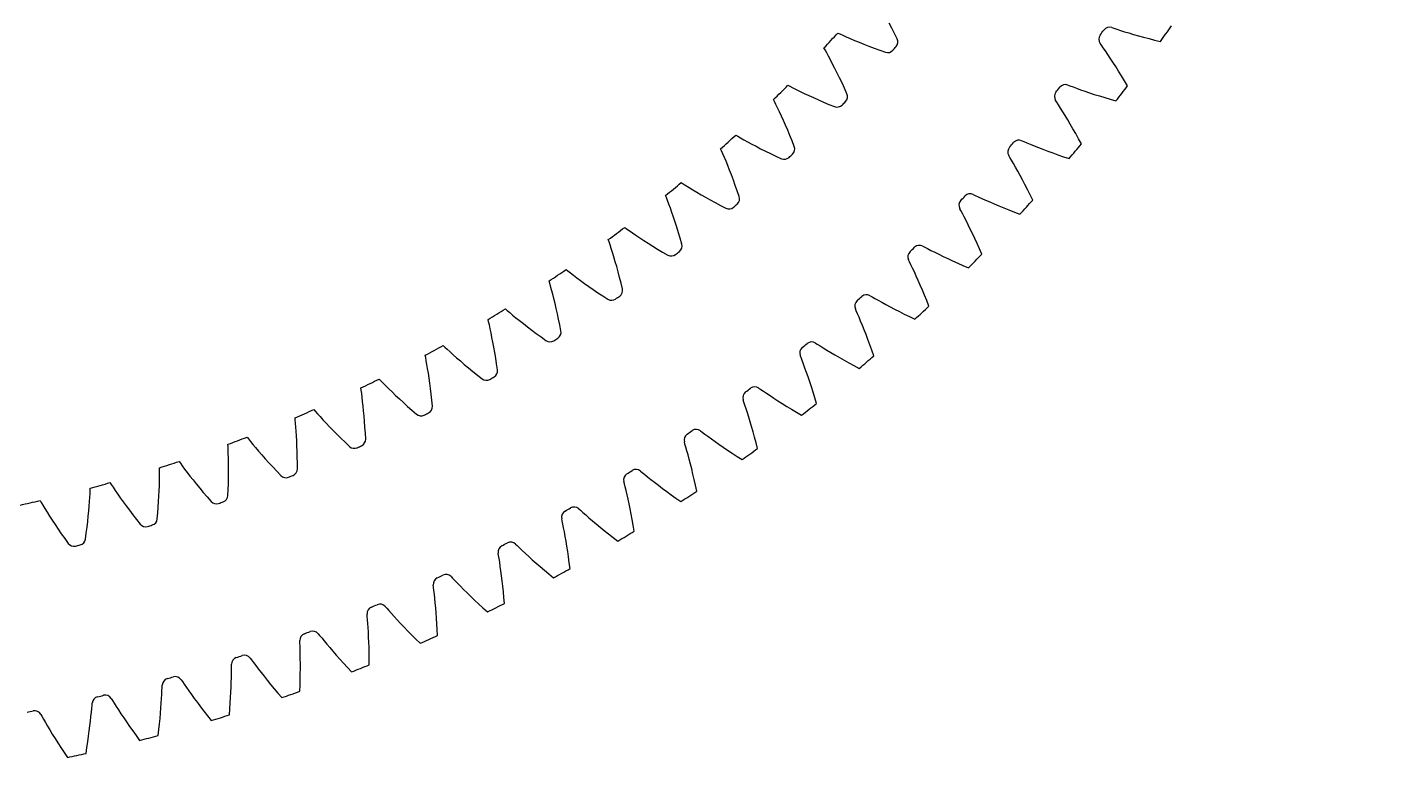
# Model space of a CAD drawing. Header units: millimetres. Extents: x -109 to 109, y -109 to 109.
# Drawn here: x -11 to 47, y -76.6 to -44.5 of the extents above; entities that cross this region are included whole.
import ezdxf

# ---------------------------------------------------------------- set-up
doc = ezdxf.new("R2010")
doc.units = ezdxf.units.MM

msp = doc.modelspace()

# ---------------------------------------------------------------- linework, layer by layer
at = {"layer": 'outer'}
msp.add_circle((0, 0), 108.759662, dxfattribs=at)
at = {"layer": 'thin_ring_external'}
for p, q in [((35.432003, -44.51579), (35.522694, -44.544689)), ((35.522694, -44.544689), (35.654738, -44.587692)), ((35.654738, -44.587692), (35.809659, -44.637058)), ((35.809659, -44.637058), (35.981905, -44.690602)), ((35.981905, -44.690602), (36.168562, -44.747074)), ((34.986116, -45.270611), (34.931885, -45.192388)), ((35.065963, -45.38423), (34.986116, -45.270611)), ((36.168562, -44.747074), (36.367797, -44.805622)), ((36.367797, -44.805622), (36.578342, -44.865611)), ((36.578342, -44.865611), (36.799262, -44.926536)), ((36.799262, -44.926536), (37.029837, -44.987985)), ((37.029837, -44.987985), (37.269495, -45.049606)), ((37.269495, -45.049606), (37.517768, -45.111096)), ((35.158604, -45.517853), (35.065963, -45.38423)), ((35.260321, -45.666814), (35.158604, -45.517853)), ((35.369065, -45.828693), (35.260321, -45.666814)), ((35.483483, -46.001987), (35.369065, -45.828693)), ((35.602597, -46.185671), (35.483483, -46.001987)), ((35.725649, -46.378999), (35.602597, -46.185671)), ((35.852035, -46.581403), (35.725649, -46.378999)), ((33.553034, -46.979824), (33.642461, -47.012421)), ((33.642461, -47.012421), (33.772629, -47.060809)), ((35.981249, -46.792441), (35.852035, -46.581403)), ((36.112865, -47.011752), (35.981249, -46.792441)), ((33.772629, -47.060809), (33.925392, -47.116494)), ((33.925392, -47.116494), (34.095295, -47.177064)), ((34.095295, -47.177064), (34.279476, -47.241152)), ((34.279476, -47.241152), (34.476139, -47.30783)), ((34.476139, -47.30783), (34.684044, -47.376412)), ((34.684044, -47.376412), (34.902276, -47.446356)), ((34.902276, -47.446356), (35.130134, -47.517219)), ((35.130134, -47.517219), (35.36706, -47.588628)), ((35.36706, -47.588628), (35.612599, -47.660258)), ((33.076533, -47.715702), (33.025559, -47.635318)), ((33.151649, -47.832504), (33.076533, -47.715702)), ((33.238725, -47.969817), (33.151649, -47.832504)), ((33.334241, -48.122829), (33.238725, -47.969817)), ((33.436247, -48.289035), (33.334241, -48.122829)), ((33.543455, -48.466881), (33.436247, -48.289035)), ((33.654926, -48.6553), (33.543455, -48.466881)), ((33.769938, -48.853517), (33.654926, -48.6553)), ((33.887907, -49.06094), (33.769938, -48.853517)), ((34.008349, -49.277104), (33.887907, -49.06094)), ((34.13085, -49.501634), (34.008349, -49.277104)), ((31.574487, -49.364638), (31.662501, -49.40088)), ((31.662501, -49.40088), (31.790572, -49.454571)), ((31.790572, -49.454571), (31.940921, -49.516481)), ((31.940921, -49.516481), (32.108194, -49.583975)), ((32.108194, -49.583975), (32.289588, -49.65557)), ((32.289588, -49.65557), (32.483348, -49.730266)), ((32.483348, -49.730266), (32.688262, -49.807326)), ((32.688262, -49.807326), (32.903439, -49.886171)), ((32.903439, -49.886171), (33.128196, -49.966329)), ((31.068177, -50.080333), (31.020546, -49.997925)), ((31.138434, -50.20012), (31.068177, -50.080333)), ((31.2198, -50.340893), (31.138434, -50.20012)), ((31.308953, -50.497697), (31.2198, -50.340893)), ((31.40405, -50.667951), (31.308953, -50.497697)), ((33.128196, -49.966329), (33.36199, -50.047404)), ((33.36199, -50.047404), (33.604381, -50.129055)), ((31.503865, -50.850048), (31.40405, -50.667951)), ((31.607507, -51.042885), (31.503865, -50.850048)), ((31.714284, -51.245657), (31.607507, -51.042885)), ((29.499701, -51.666213), (29.586152, -51.706037)), ((31.823638, -51.457748), (31.714284, -51.245657)), ((31.935103, -51.678675), (31.823638, -51.457748)), ((29.586152, -51.706037), (29.711911, -51.764942)), ((29.711911, -51.764942), (29.859591, -51.832971)), ((29.859591, -51.832971), (30.023952, -51.907277)), ((30.023952, -51.907277), (30.202254, -51.986258)), ((30.202254, -51.986258), (30.392784, -52.068846)), ((30.392784, -52.068846), (30.594361, -52.154253)), ((30.594361, -52.154253), (30.80612, -52.241866)), ((30.80612, -52.241866), (31.027396, -52.331184)), ((32.048283, -51.908044), (31.935103, -51.678675)), ((28.964434, -52.360518), (28.920227, -52.276224)), ((29.029714, -52.483089), (28.964434, -52.360518)), ((29.105232, -52.627083), (29.029714, -52.483089)), ((29.187872, -52.787415), (29.105232, -52.627083)), ((29.275899, -52.96143), (29.187872, -52.787415)), ((31.027396, -52.331184), (31.257665, -52.421789)), ((31.257665, -52.421789), (31.4965, -52.513322)), ((29.368154, -53.147471), (29.275899, -52.96143)), ((29.463792, -53.344401), (29.368154, -53.147471)), ((29.562154, -53.551385), (29.463792, -53.344401)), ((27.332172, -53.880667), (27.416915, -53.924007)), ((27.416915, -53.924007), (27.54015, -53.988024)), ((27.54015, -53.988024), (27.684912, -54.06206)), ((29.662709, -53.767787), (29.562154, -53.551385)), ((29.76501, -53.993103), (29.662709, -53.767787)), ((26.768852, -54.552411), (26.728143, -54.466373)), ((26.829044, -54.677558), (26.768852, -54.552411)), ((27.684912, -54.06206), (27.846084, -54.14305)), ((27.846084, -54.14305), (28.020993, -54.229286)), ((28.020993, -54.229286), (28.207972, -54.319626)), ((28.207972, -54.319626), (28.405873, -54.413237)), ((28.405873, -54.413237), (28.613856, -54.509469)), ((28.613856, -54.509469), (28.831279, -54.607796)), ((29.868677, -54.226927), (29.76501, -53.993103)), ((26.898587, -54.824532), (26.829044, -54.677558)), ((26.974576, -54.988122), (26.898587, -54.824532)), ((27.055384, -55.165603), (26.974576, -54.988122)), ((28.831279, -54.607796), (29.057634, -54.707779)), ((29.057634, -54.707779), (29.292509, -54.809041)), ((27.139923, -55.355276), (27.055384, -55.165603)), ((27.227395, -55.555965), (27.139923, -55.355276)), ((27.317177, -55.766813), (27.227395, -55.555965)), ((25.075556, -56.004266), (25.158449, -56.051048)), ((25.158449, -56.051048), (25.278951, -56.120071)), ((25.278951, -56.120071), (25.420552, -56.199988)), ((25.420552, -56.199988), (25.578263, -56.287527)), ((25.578263, -56.287527), (25.749484, -56.38087)), ((27.408762, -55.987161), (27.317177, -55.766813)), ((27.501727, -56.216488), (27.408762, -55.987161)), ((27.595707, -56.45437), (27.501727, -56.216488)), ((24.485133, -56.652316), (24.44799, -56.564679)), ((24.540136, -56.779829), (24.485133, -56.652316)), ((24.603586, -56.929534), (24.540136, -56.779829)), ((25.749484, -56.38087), (25.932596, -56.478811)), ((25.932596, -56.478811), (26.126487, -56.580468)), ((26.126487, -56.580468), (26.330344, -56.685158)), ((26.330344, -56.685158), (26.543547, -56.792328)), ((26.543547, -56.792328), (26.765606, -56.901519)), ((24.672795, -57.096106), (24.603586, -56.929534)), ((24.746248, -57.276755), (24.672795, -57.096106)), ((24.822929, -57.469738), (24.746248, -57.276755)), ((24.902088, -57.67385), (24.822929, -57.469738)), ((26.765606, -56.901519), (26.996126, -57.012339)), ((22.733658, -58.033429), (22.814561, -58.083575)), ((24.983138, -57.888206), (24.902088, -57.67385)), ((25.0656, -58.112128), (24.983138, -57.888206)), ((22.117127, -58.656693), (22.083614, -58.567605)), ((22.814561, -58.083575), (22.932128, -58.157487)), ((22.932128, -58.157487), (23.070328, -58.243149)), ((23.070328, -58.243149), (23.224312, -58.337089)), ((23.224312, -58.337089), (23.391557, -58.437384)), ((23.391557, -58.437384), (23.570494, -58.542759)), ((23.570494, -58.542759), (23.760048, -58.652291)), ((25.149071, -58.345078), (25.0656, -58.112128)), ((25.233206, -58.586618), (25.149071, -58.345078)), ((22.166849, -58.786357), (22.117127, -58.656693)), ((22.224099, -58.93854), (22.166849, -58.786357)), ((22.286411, -59.107813), (22.224099, -58.93854)), ((22.352386, -59.291326), (22.286411, -59.107813)), ((23.760048, -58.652291), (23.959435, -58.765262)), ((23.959435, -58.765262), (24.168058, -58.881095)), ((24.168058, -58.881095), (24.385447, -58.999311)), ((24.385447, -58.999311), (24.611223, -59.119501)), ((22.42108, -59.487294), (22.352386, -59.291326)), ((22.491792, -59.694484), (22.42108, -59.487294)), ((22.563973, -59.911987), (22.491792, -59.694484)), ((20.310428, -59.964734), (20.389203, -60.018159)), ((20.389203, -60.018159), (20.503637, -60.096836)), ((20.503637, -60.096836), (20.638204, -60.1881)), ((20.638204, -60.1881), (20.788201, -60.288283)), ((20.788201, -60.288283), (20.951187, -60.395359)), ((22.637172, -60.139105), (22.563973, -59.911987)), ((22.711009, -60.375286), (22.637172, -60.139105)), ((22.785157, -60.620076), (22.711009, -60.375286)), ((19.668828, -60.562161), (19.639, -60.471773)), ((19.713185, -60.693757), (19.668828, -60.562161)), ((19.764139, -60.848163), (19.713185, -60.693757)), ((19.819449, -61.019851), (19.764139, -60.848163)), ((20.951187, -60.395359), (21.125647, -60.507992)), ((21.125647, -60.507992), (21.310544, -60.625213)), ((21.310544, -60.625213), (21.505125, -60.746275)), ((21.505125, -60.746275), (21.708817, -60.870575)), ((21.708817, -60.870575), (21.921169, -60.997616)), ((19.877834, -61.205918), (19.819449, -61.019851)), ((19.938424, -61.404541), (19.877834, -61.205918)), ((20.000571, -61.614459), (19.938424, -61.404541)), ((21.921169, -60.997616), (22.141821, -61.126974)), ((17.80995, -61.794926), (17.886466, -61.85154)), ((17.886466, -61.85154), (17.997573, -61.934848)), ((17.997573, -61.934848), (18.12828, -62.03156)), ((18.12828, -62.03156), (18.274038, -62.137816)), ((20.063761, -61.834742), (20.000571, -61.614459)), ((20.127574, -62.064674), (20.063761, -61.834742)), ((20.191653, -62.303687), (20.127574, -62.064674)), ((17.144365, -62.365508), (17.118273, -62.273971)), ((17.183281, -62.498814), (17.144365, -62.365508)), ((17.227853, -62.655182), (17.183281, -62.498814)), ((17.276068, -62.828995), (17.227853, -62.655182)), ((18.274038, -62.137816), (18.432491, -62.251493)), ((18.432491, -62.251493), (18.602179, -62.371194)), ((18.602179, -62.371194), (18.782108, -62.495907)), ((18.782108, -62.495907), (18.971555, -62.624855)), ((18.971555, -62.624855), (19.169971, -62.757414)), ((20.255688, -62.551315), (20.191653, -62.303687)), ((17.326764, -63.017302), (17.276068, -62.828995)), ((17.379149, -63.218246), (17.326764, -63.017302)), ((17.432625, -63.430538), (17.379149, -63.218246)), ((19.169971, -62.757414), (19.376929, -62.893066)), ((19.376929, -62.893066), (19.592083, -63.031373)), ((15.236443, -63.520917), (15.31057, -63.580625)), ((15.31057, -63.580625), (15.418163, -63.668424)), ((15.418163, -63.668424), (15.544789, -63.770421)), ((15.544789, -63.770421), (15.686061, -63.882571)), ((17.486719, -63.65323), (17.432625, -63.430538)), ((17.541038, -63.885588), (17.486719, -63.65323)), ((14.547993, -64.063692), (14.525681, -63.971161)), ((14.581404, -64.198484), (14.547993, -64.063692)), ((14.619519, -64.356549), (14.581404, -64.198484)), ((14.660556, -64.532196), (14.619519, -64.356549)), ((15.686061, -63.882571), (15.839714, -64.002658)), ((15.839714, -64.002658), (16.004345, -64.129224)), ((16.004345, -64.129224), (16.179002, -64.261219)), ((16.179002, -64.261219), (16.362995, -64.397836)), ((16.362995, -64.397836), (16.555802, -64.538429)), ((17.59525, -64.12703), (17.541038, -63.885588)), ((17.649065, -64.377078), (17.59525, -64.12703)), ((14.703479, -64.722426), (14.660556, -64.532196)), ((14.74757, -64.92535), (14.703479, -64.722426)), ((14.792286, -65.139659), (14.74757, -64.92535)), ((16.555802, -64.538429), (16.757016, -64.682464)), ((16.757016, -64.682464), (16.966311, -64.829487)), ((11.884091, -65.653851), (11.865597, -65.560482)), ((12.594244, -65.139797), (12.665857, -65.202498)), ((12.665857, -65.202498), (12.769755, -65.294641)), ((12.769755, -65.294641), (12.892087, -65.40175)), ((12.892087, -65.40175), (13.028636, -65.519606)), ((13.028636, -65.519606), (13.177229, -65.6459)), ((14.837191, -65.364384), (14.792286, -65.139659)), ((14.881925, -65.598776), (14.837191, -65.364384)), ((14.926178, -65.84224), (14.881925, -65.598776)), ((11.91194, -65.789901), (11.884091, -65.653851)), ((11.943533, -65.949397), (11.91194, -65.789901)), ((11.977325, -66.126581), (11.943533, -65.949397)), ((12.012402, -66.318412), (11.977325, -66.126581)), ((13.177229, -65.6459), (13.336525, -65.779118)), ((13.336525, -65.779118), (13.505615, -65.918173)), ((13.505615, -65.918173), (13.683844, -66.062228)), ((13.683844, -66.062228), (13.870717, -66.210618)), ((14.969682, -66.094287), (14.926178, -65.84224)), ((9.88781, -66.648837), (9.956789, -66.714425)), ((9.956789, -66.714425), (10.056816, -66.810756)), ((12.048125, -66.522976), (12.012402, -66.318412)), ((12.084004, -66.73894), (12.048125, -66.522976)), ((12.119646, -66.965319), (12.084004, -66.73894)), ((13.870717, -66.210618), (14.065848, -66.362792)), ((14.065848, -66.362792), (14.26893, -66.518284)), ((9.157151, -67.133302), (9.142506, -67.039253)), ((9.179392, -67.27038), (9.157151, -67.133302)), ((9.20441, -67.43104), (9.179392, -67.27038)), ((10.056816, -66.810756), (10.174647, -66.922797)), ((10.174647, -66.922797), (10.306243, -67.04616)), ((10.306243, -67.04616), (10.449525, -67.178447)), ((10.449525, -67.178447), (10.603218, -67.318094)), ((10.603218, -67.318094), (10.766457, -67.463973)), ((12.154719, -67.20135), (12.119646, -66.965319)), ((12.188939, -67.446426), (12.154719, -67.20135)), ((9.230899, -67.609461), (9.20441, -67.43104)), ((9.258071, -67.802571), (9.230899, -67.609461)), ((9.285365, -68.008429), (9.258071, -67.802571)), ((10.766457, -67.463973), (10.938621, -67.615224)), ((10.938621, -67.615224), (11.119244, -67.771161)), ((11.119244, -67.771161), (11.307964, -67.931218)), ((12.222059, -67.700046), (12.188939, -67.446426)), ((6.371772, -68.499552), (6.361, -68.40498)), ((6.388365, -68.637427), (6.371772, -68.499552)), ((7.121704, -68.045492), (7.187932, -68.113857)), ((7.187932, -68.113857), (7.28392, -68.214213)), ((7.28392, -68.214213), (7.397052, -68.330997)), ((7.397052, -68.330997), (7.523472, -68.459659)), ((7.523472, -68.459659), (7.661202, -68.597717)), ((9.312348, -68.225684), (9.285365, -68.008429)), ((9.338665, -68.453335), (9.312348, -68.225684)), ((9.364018, -68.690608), (9.338665, -68.453335)), ((11.307964, -67.931218), (11.504491, -68.094917)), ((6.406767, -68.798979), (6.388365, -68.637427)), ((6.425909, -68.978337), (6.406767, -68.798979)), ((6.445129, -69.1724), (6.425909, -68.978337)), ((7.661202, -68.597717), (7.809032, -68.743555)), ((7.809032, -68.743555), (7.966145, -68.896013)), ((7.966145, -68.896013), (8.131955, -69.054206)), ((8.131955, -69.054206), (8.306023, -69.217426)), ((9.388149, -68.936881), (9.364018, -68.690608)), ((9.410828, -69.191648), (9.388149, -68.936881)), ((3.532649, -69.750295), (3.525769, -69.655361)), ((4.300591, -69.327407), (4.363956, -69.398433)), ((4.363956, -69.398433), (4.455743, -69.502646)), ((4.455743, -69.502646), (4.563985, -69.623976)), ((4.563985, -69.623976), (4.685016, -69.757719)), ((6.463949, -69.379204), (6.445129, -69.1724)), ((6.481989, -69.597384), (6.463949, -69.379204)), ((6.498938, -69.825924), (6.481989, -69.597384)), ((8.306023, -69.217426), (8.488012, -69.385096)), ((8.488012, -69.385096), (8.677653, -69.556725)), ((3.543568, -69.888736), (3.532649, -69.750295)), ((3.555322, -70.050906), (3.543568, -69.888736)), ((3.567084, -70.230899), (3.555322, -70.050906)), ((3.578321, -70.425588), (3.567084, -70.230899)), ((4.685016, -69.757719), (4.816963, -69.901316)), ((4.816963, -69.901316), (4.95868, -70.0531)), ((4.95868, -70.0531), (5.109401, -70.21188)), ((5.109401, -70.21188), (5.268577, -70.376746)), ((6.514529, -70.064037), (6.498938, -69.825924)), ((6.528528, -70.311094), (6.514529, -70.064037)), ((0.644571, -70.883424), (0.641594, -70.788288)), ((1.429227, -70.492421), (1.489623, -70.565988)), ((1.489623, -70.565988), (1.577054, -70.673881)), ((1.577054, -70.673881), (1.680224, -70.799553)), ((1.680224, -70.799553), (1.795662, -70.938152)), ((3.588635, -70.632991), (3.578321, -70.425588)), ((3.597702, -70.851727), (3.588635, -70.632991)), ((5.268577, -70.376746), (5.435798, -70.546976)), ((5.435798, -70.546976), (5.610749, -70.721975)), ((5.610749, -70.721975), (5.793184, -70.901246)), ((6.540729, -70.566576), (6.528528, -70.311094)), ((0.649797, -71.022196), (0.644571, -70.883424)), ((0.654883, -71.184713), (0.649797, -71.022196)), ((0.659245, -71.365037), (0.654883, -71.184713)), ((0.66248, -71.560022), (0.659245, -71.365037)), ((1.795662, -70.938152), (1.921601, -71.087045)), ((1.921601, -71.087045), (2.056968, -71.244519)), ((2.056968, -71.244519), (2.201043, -71.409353)), ((3.605254, -71.08077), (3.597702, -70.851727)), ((3.611056, -71.319322), (3.605254, -71.08077)), ((3.614901, -71.566746), (3.611056, -71.319322)), ((-2.288068, -72.035897), (-2.287593, -71.897028)), ((-2.287593, -71.897028), (-2.286661, -71.801849)), ((-1.487546, -71.538568), (-1.430221, -71.614553)), ((-1.430221, -71.614553), (-1.347293, -71.725944)), ((-1.347293, -71.725944), (-1.24937, -71.855746)), ((-1.24937, -71.855746), (-1.139719, -71.998968)), ((0.66427, -71.767674), (0.66248, -71.560022)), ((0.66435, -71.986598), (0.66427, -71.767674)), ((2.201043, -71.409353), (2.353316, -71.580615)), ((2.353316, -71.580615), (2.513407, -71.757567)), ((2.513407, -71.757567), (2.681027, -71.939601)), ((2.681027, -71.939601), (2.855948, -72.12621)), ((3.616602, -71.822514), (3.614901, -71.566746)), ((-4.444809, -72.464085), (-4.390652, -72.542359)), ((-4.390652, -72.542359), (-4.312368, -72.657061)), ((-2.297476, -72.57379), (-2.292704, -72.378837)), ((-2.292704, -72.378837), (-2.289659, -72.198485)), ((-2.289659, -72.198485), (-2.288068, -72.035897)), ((-1.139719, -71.998968), (-1.019999, -72.152905)), ((-1.019999, -72.152905), (-0.891211, -72.315804)), ((-0.891211, -72.315804), (-0.754025, -72.486414)), ((-0.754025, -72.486414), (-0.608912, -72.663783)), ((0.652179, -72.70172), (0.658495, -72.454347)), ((0.658495, -72.454347), (0.662492, -72.215758)), ((0.662492, -72.215758), (0.66435, -71.986598)), ((-5.283785, -73.270589), (-5.273339, -73.090515)), ((-5.273339, -73.090515), (-5.265074, -72.928129)), ((-5.265074, -72.928129), (-5.258898, -72.789396)), ((-5.258898, -72.789396), (-5.254059, -72.694336)), ((-4.312368, -72.657061), (-4.219856, -72.790773)), ((-4.219856, -72.790773), (-4.116178, -72.938376)), ((-4.116178, -72.938376), (-4.002878, -73.097099)), ((-4.002878, -73.097099), (-3.880887, -73.265148)), ((-2.324386, -73.228974), (-2.313121, -73.000083)), ((-2.313121, -73.000083), (-2.304213, -72.78134)), ((-2.304213, -72.78134), (-2.297476, -72.57379)), ((-0.608912, -72.663783), (-0.45622, -72.847158)), ((-0.45622, -72.847158), (-0.296215, -73.035921)), ((-0.296215, -73.035921), (-0.129103, -73.229554)), ((0.643378, -72.957342), (0.652179, -72.70172)), ((-8.291126, -73.859298), (-8.276201, -73.697388)), ((-8.276201, -73.697388), (-8.264334, -73.559026)), ((-8.264334, -73.559026), (-8.255597, -73.464244)), ((-7.437576, -73.267411), (-7.386679, -73.347843)), ((-7.386679, -73.347843), (-7.313169, -73.465662)), ((-7.313169, -73.465662), (-7.226225, -73.603059)), ((-7.226225, -73.603059), (-7.128694, -73.754794)), ((-5.329691, -73.890474), (-5.31181, -73.672281)), ((-5.31181, -73.672281), (-5.296558, -73.465183)), ((-5.296558, -73.465183), (-5.283785, -73.270589)), ((-3.880887, -73.265148), (-3.75082, -73.441247)), ((-3.75082, -73.441247), (-3.613112, -73.624424)), ((-3.613112, -73.624424), (-3.468077, -73.813913)), ((-2.37393, -73.969148), (-2.354642, -73.714103)), ((-2.354642, -73.714103), (-2.338175, -73.467198)), ((-2.338175, -73.467198), (-2.324386, -73.228974)), ((-10.4608, -73.947191), (-10.413248, -74.029645)), ((-10.413248, -74.029645), (-10.344637, -74.150383)), ((-10.344637, -74.150383), (-10.263407, -74.291234)), ((-10.263407, -74.291234), (-10.172188, -74.446845)), ((-8.353449, -74.438994), (-8.329707, -74.232696)), ((-8.329707, -74.232696), (-8.308956, -74.038791)), ((-8.308956, -74.038791), (-8.291126, -73.859298)), ((-7.128694, -73.754794), (-7.022006, -73.918035)), ((-7.022006, -73.918035), (-6.907017, -74.090951)), ((-6.907017, -74.090951), (-6.78429, -74.27224)), ((-6.78429, -74.27224), (-6.654218, -74.460917)), ((-5.373901, -74.356166), (-5.350343, -74.118709)), ((-5.350343, -74.118709), (-5.329691, -73.890474)), ((-3.468077, -73.813913), (-3.315957, -74.009086)), ((-3.315957, -74.009086), (-3.156935, -74.209416)), ((-10.172188, -74.446845), (-10.072292, -74.614328)), ((-10.072292, -74.614328), (-9.964499, -74.791819)), ((-9.964499, -74.791819), (-9.849318, -74.977995)), ((-8.443564, -75.119753), (-8.410277, -74.883463)), ((-8.410277, -74.883463), (-8.380272, -74.656269)), ((-8.380272, -74.656269), (-8.353449, -74.438994)), ((-6.654218, -74.460917), (-6.517085, -74.6562)), ((-6.517085, -74.6562), (-6.373106, -74.857454)), ((-6.373106, -74.857454), (-6.222443, -75.064144)), ((-5.430233, -74.856225), (-5.400491, -74.602187)), ((-5.400491, -74.602187), (-5.373901, -74.356166)), ((-9.849318, -74.977995), (-9.727102, -75.171852)), ((-9.727102, -75.171852), (-9.598102, -75.372601)), ((-9.598102, -75.372601), (-9.462507, -75.579596)), ((-8.520379, -75.617078), (-8.480232, -75.364474)), ((-8.480232, -75.364474), (-8.443564, -75.119753)), ((-9.462507, -75.579596), (-9.320457, -75.792298))]:
    msp.add_line(p, q, dxfattribs=at)
for centre, radius, start, end in [((-25.5, 0), 75.25, 323.427398, 323.631426), ((35.334307, -44.799437), 0.3, 70.994782, 143.631426), ((-25.5, 0), 77.5, 324.403123, 325.008642), ((35.174393, -45.015781), 0.3, 143.427398, 216.064041), ((33.443775, -47.25922), 0.3, 68.641841, 141.278485), ((-25.5, 0), 77.5, 322.050181, 322.655701), ((33.275113, -47.468817), 0.3, 141.074457, 213.7111), ((-25.5, 0), 75.25, 321.074457, 321.278485), ((31.45385, -49.639314), 0.3, 66.2889, 138.925543), ((31.276726, -49.841809), 0.3, 138.721515, 211.358159), ((-25.5, 0), 75.25, 318.721515, 318.925543), ((-25.5, 0), 77.5, 319.69724, 320.30276), ((29.367888, -51.935704), 0.3, 63.935959, 136.572602), ((29.1826, -52.130757), 0.3, 136.368574, 209.005218), ((-25.5, 0), 75.25, 316.368574, 316.572602), ((-25.5, 0), 77.5, 317.344299, 317.949819), ((-25.5, 0), 75.25, 314.015633, 314.219661), ((27.189406, -54.144519), 0.3, 61.583018, 134.219661), ((26.996266, -54.3318), 0.3, 134.015633, 206.652276), ((-25.5, 0), 77.5, 314.991358, 315.596877), ((24.721412, -56.441228), 0.3, 131.662692, 204.299335), ((-25.5, 0), 75.25, 311.662692, 311.86672), ((24.922078, -56.262034), 0.3, 59.230077, 131.86672), ((-25.5, 0), 77.5, 312.638417, 313.243936), ((-25.5, 0), 75.25, 309.309751, 309.513779), ((22.569727, -58.284679), 0.3, 56.877135, 129.513779), ((22.361874, -58.455483), 0.3, 129.309751, 201.946394), ((-25.5, 0), 77.5, 310.285476, 310.890995), ((19.921629, -60.371169), 0.3, 126.95681, 199.593453), ((-25.5, 0), 75.25, 306.95681, 307.160837), ((20.13632, -60.209042), 0.3, 54.524194, 127.160837), ((-25.5, 0), 77.5, 307.932534, 308.538054), ((17.404794, -62.185056), 0.3, 124.603868, 197.240512), ((-25.5, 0), 75.25, 304.603868, 304.807896), ((17.625959, -62.03188), 0.3, 52.171253, 124.807896), ((-25.5, 0), 77.5, 305.579593, 306.185113), ((14.815611, -63.894084), 0.3, 122.250927, 194.88757), ((-25.5, 0), 75.25, 302.250927, 302.454955), ((15.042879, -63.750117), 0.3, 49.818312, 122.454955), ((-25.5, 0), 77.5, 303.226652, 303.832172), ((12.158447, -65.495373), 0.3, 119.897986, 192.534629), ((-25.5, 0), 75.25, 299.897986, 300.102014), ((12.391434, -65.360858), 0.3, 47.465371, 120.102014), ((-25.5, 0), 77.5, 300.873711, 301.47923), ((9.437782, -66.986222), 0.3, 117.545045, 190.181688), ((-25.5, 0), 75.25, 297.545045, 297.749073), ((9.676095, -66.861385), 0.3, 45.11243, 117.749073), ((-25.5, 0), 77.5, 298.52077, 299.126289), ((6.658204, -68.364116), 0.3, 115.192104, 187.828747), ((-25.5, 0), 75.25, 295.192104, 295.396132), ((6.901441, -68.249169), 0.3, 42.759488, 115.396132), ((3.8244, -69.626734), 0.3, 112.839163, 185.475806), ((-25.5, 0), 75.25, 292.839163, 293.04319), ((4.072152, -69.52187), 0.3, 40.406547, 113.04319), ((-25.5, 0), 77.5, 296.167828, 296.773348), ((0.941149, -70.771945), 0.3, 110.486221, 183.122865), ((-25.5, 0), 75.25, 290.486221, 290.690249), ((1.192997, -70.67734), 0.3, 38.053606, 110.690249), ((-25.5, 0), 77.5, 293.814887, 294.420407), ((-1.986688, -71.797818), 0.3, 108.13328, 180.769923), ((-25.5, 0), 75.25, 288.13328, 288.337308), ((-1.731169, -71.713633), 0.3, 35.700665, 108.337308), ((-25.5, 0), 77.5, 291.461946, 292.067466), ((-4.954174, -72.702624), 0.3, 105.780339, 178.416982), ((-25.5, 0), 75.25, 285.780339, 285.984367), ((-4.695414, -72.629), 0.3, 33.347724, 105.984367), ((-25.5, 0), 75.25, 283.427398, 283.631426), ((-7.69474, -73.421899), 0.3, 30.994782, 103.631426), ((-25.5, 0), 77.5, 289.109005, 289.714524), ((-7.956305, -73.484837), 0.3, 103.427398, 176.064041), ((-25.5, 0), 75.25, 281.074457, 281.278485), ((-10.72409, -74.090991), 0.3, 28.641841, 101.278485), ((-25.5, 0), 77.5, 286.756064, 287.361583), ((-25.5, 0), 77.5, 284.403123, 285.008642), ((-25.5, 0), 77.5, 282.050181, 282.655701)]:
    msp.add_arc(centre, radius, start, end, dxfattribs=at)
at = {"layer": 'thin_ring_internal'}
for p, q in [((26.00183, -44.54181), (25.887786, -44.328248)), ((26.117932, -44.764538), (26.00183, -44.54181)), ((23.692746, -44.747333), (23.779934, -44.787387)), ((23.779934, -44.787387), (23.907983, -44.845313)), ((23.907983, -44.845313), (24.058447, -44.912049)), ((24.058447, -44.912049), (24.226018, -44.984738)), ((24.226018, -44.984738), (24.407928, -45.061766)), ((24.407928, -45.061766), (24.602448, -45.142046)), ((24.602448, -45.142046), (24.808389, -45.224775)), ((24.808389, -45.224775), (25.02488, -45.309322)), ((26.236207, -44.995434), (26.117932, -44.764538)), ((23.148262, -45.472723), (23.101247, -45.389082)), ((23.216414, -45.595635), (23.148262, -45.472723)), ((23.29517, -45.74017), (23.216414, -45.595635)), ((23.381252, -45.901272), (23.29517, -45.74017)), ((25.02488, -45.309322), (25.251253, -45.395173)), ((25.251253, -45.395173), (25.486978, -45.481896)), ((25.486978, -45.481896), (25.731082, -45.569732)), ((23.472824, -46.076312), (23.381252, -45.901272)), ((23.568664, -46.263656), (23.472824, -46.076312)), ((23.667873, -46.462184), (23.568664, -46.263656)), ((21.557592, -46.987584), (21.642822, -47.031652)), ((23.769754, -46.671078), (23.667873, -46.462184)), ((23.873738, -46.889715), (23.769754, -46.671078)), ((23.979352, -47.117604), (23.873738, -46.889715)), ((20.979949, -47.686857), (20.936876, -47.601119)), ((21.642822, -47.031652), (21.768038, -47.095472)), ((21.768038, -47.095472), (21.915233, -47.169136)), ((21.915233, -47.169136), (22.079241, -47.249543)), ((22.079241, -47.249543), (22.25737, -47.334951)), ((22.25737, -47.334951), (22.447945, -47.424195)), ((22.447945, -47.424195), (22.649814, -47.516415)), ((22.649814, -47.516415), (22.862137, -47.610943)), ((24.086756, -47.353752), (23.979352, -47.117604)), ((21.042308, -47.812807), (20.979949, -47.686857)), ((21.114255, -47.960849), (21.042308, -47.812807)), ((21.192748, -48.125781), (21.114255, -47.960849)), ((21.276078, -48.304892), (21.192748, -48.125781)), ((22.862137, -47.610943), (23.08427, -47.707233)), ((23.08427, -47.707233), (23.315705, -47.80483)), ((23.315705, -47.80483), (23.555458, -47.903927)), ((21.363097, -48.496492), (21.276078, -48.304892)), ((21.452962, -48.699421), (21.363097, -48.496492)), ((21.545013, -48.912829), (21.452962, -48.699421)), ((19.320522, -49.126071), (19.403609, -49.174056)), ((19.403609, -49.174056), (19.52572, -49.243633)), ((19.52572, -49.243633), (19.669329, -49.324066)), ((19.669329, -49.324066), (19.829418, -49.412016)), ((21.638713, -49.136068), (21.545013, -48.912829)), ((21.73361, -49.368623), (21.638713, -49.136068)), ((18.71097, -49.797711), (18.671933, -49.710063)), ((18.767402, -49.926426), (18.71097, -49.797711)), ((19.829418, -49.412016), (20.003381, -49.505619)), ((20.003381, -49.505619), (20.189597, -49.603633)), ((20.189597, -49.603633), (20.386957, -49.705145)), ((20.386957, -49.705145), (20.594652, -49.809449)), ((20.594652, -49.809449), (20.812065, -49.91597)), ((20.812065, -49.91597), (21.038709, -50.024228)), ((21.829911, -49.609512), (21.73361, -49.368623)), ((18.832383, -50.077656), (18.767402, -49.926426)), ((18.903118, -50.246061), (18.832383, -50.077656)), ((18.978024, -50.428855), (18.903118, -50.246061)), ((19.056035, -50.624296), (18.978024, -50.428855)), ((21.038709, -50.024228), (21.273591, -50.134373)), ((19.136362, -50.831186), (19.056035, -50.624296)), ((19.218384, -51.048646), (19.136362, -50.831186)), ((19.301596, -51.276002), (19.218384, -51.048646)), ((16.98638, -51.158162), (17.067145, -51.209961)), ((17.067145, -51.209961), (17.185887, -51.285144)), ((17.185887, -51.285144), (17.325598, -51.372171)), ((17.325598, -51.372171), (17.481422, -51.467474)), ((17.481422, -51.467474), (17.650841, -51.569069)), ((17.650841, -51.569069), (17.832296, -51.67564)), ((19.385571, -51.512721), (19.301596, -51.276002)), ((19.47056, -51.75783), (19.385571, -51.512721)), ((16.346241, -51.800715), (16.311324, -51.711345)), ((16.396623, -51.931916), (16.346241, -51.800715)), ((16.454498, -52.086005), (16.396623, -51.931916)), ((16.51732, -52.257519), (16.454498, -52.086005)), ((17.832296, -51.67564), (18.024719, -51.786225)), ((18.024719, -51.786225), (18.227337, -51.900079)), ((18.227337, -51.900079), (18.439558, -52.0166)), ((18.439558, -52.0166), (18.66092, -52.135286)), ((18.66092, -52.135286), (18.890423, -52.256239)), ((16.583641, -52.4436), (16.51732, -52.257519)), ((16.652475, -52.642459), (16.583641, -52.4436)), ((16.723089, -52.852862), (16.652475, -52.642459)), ((14.560223, -53.079455), (14.638491, -53.134956)), ((14.638491, -53.134956), (14.753606, -53.215582)), ((14.753606, -53.215582), (14.889117, -53.309015)), ((14.889117, -53.309015), (15.040338, -53.411465)), ((16.794905, -53.073903), (16.723089, -52.852862)), ((16.867449, -53.304884), (16.794905, -53.073903)), ((16.940319, -53.545253), (16.867449, -53.304884)), ((13.890881, -53.69153), (13.86016, -53.600632)), ((13.935105, -53.824933), (13.890881, -53.69153)), ((13.985748, -53.981548), (13.935105, -53.824933)), ((14.040523, -54.155799), (13.985748, -53.981548)), ((15.040338, -53.411465), (15.204847, -53.520832)), ((15.204847, -53.520832), (15.381146, -53.63573)), ((15.381146, -53.63573), (15.568217, -53.755147)), ((15.568217, -53.755147), (15.765317, -53.878305)), ((15.765317, -53.878305), (15.971888, -54.004573)), ((17.013813, -53.794051), (16.940319, -53.545253)), ((14.098114, -54.344764), (14.040523, -54.155799)), ((14.157622, -54.54661), (14.098114, -54.344764)), ((14.21837, -54.760071), (14.157622, -54.54661)), ((15.971888, -54.004573), (16.187488, -54.133429)), ((16.187488, -54.133429), (16.411116, -54.26493)), ((12.047304, -54.88579), (12.122905, -54.944872)), ((12.122905, -54.944872), (12.234144, -55.030767)), ((12.234144, -55.030767), (12.365161, -55.130403)), ((12.365161, -55.130403), (12.511452, -55.239778)), ((14.279824, -54.984213), (14.21837, -54.760071)), ((14.341543, -55.21832), (14.279824, -54.984213)), ((11.35021, -55.466061), (11.323751, -55.373833)), ((11.388179, -55.601377), (11.35021, -55.466061)), ((11.431481, -55.760179), (11.388179, -55.601377)), ((12.511452, -55.239778), (12.670694, -55.356681)), ((12.670694, -55.356681), (12.841458, -55.479656)), ((12.841458, -55.479656), (13.022769, -55.607648)), ((13.022769, -55.607648), (13.213927, -55.739842)), ((14.403151, -55.461819), (14.341543, -55.21832)), ((14.46499, -55.713767), (14.403151, -55.461819)), ((11.47809, -55.936789), (11.431481, -55.760179)), ((11.526827, -56.128229), (11.47809, -55.936789)), ((11.576879, -56.332626), (11.526827, -56.128229)), ((13.213927, -55.739842), (13.414399, -55.875585)), ((13.414399, -55.875585), (13.62377, -56.014332)), ((13.62377, -56.014332), (13.841038, -56.156095)), ((9.453066, -56.573255), (9.525836, -56.63579)), ((9.525836, -56.63579), (9.632958, -56.726768)), ((9.632958, -56.726768), (9.759198, -56.832392)), ((9.759198, -56.832392), (9.900242, -56.948454)), ((11.62763, -56.548681), (11.576879, -56.332626)), ((11.67859, -56.77544), (11.62763, -56.548681)), ((11.72935, -57.012165), (11.67859, -56.77544)), ((8.72973, -57.120465), (8.70759, -57.027106)), ((8.761362, -57.257401), (8.72973, -57.120465)), ((8.797228, -57.418045), (8.761362, -57.257401)), ((8.83557, -57.596633), (8.797228, -57.418045)), ((9.900242, -56.948454), (10.053873, -57.072639)), ((10.053873, -57.072639), (10.21873, -57.203426)), ((10.21873, -57.203426), (10.39389, -57.339715)), ((10.39389, -57.339715), (10.57869, -57.48066)), ((11.779562, -57.258266), (11.72935, -57.012165)), ((11.829612, -57.512818), (11.779562, -57.258266)), ((8.875348, -57.790133), (8.83557, -57.596633)), ((8.915836, -57.996637), (8.875348, -57.790133)), ((8.95648, -58.21482), (8.915836, -57.996637)), ((10.57869, -57.48066), (10.77263, -57.625582)), ((10.77263, -57.625582), (10.975319, -57.773921)), ((10.975319, -57.773921), (11.185756, -57.925638)), ((6.035115, -58.651159), (6.017343, -58.55687)), ((6.783127, -58.138195), (6.852909, -58.204048)), ((6.852909, -58.204048), (6.955683, -58.299911)), ((6.955683, -58.299911), (7.076872, -58.411294)), ((7.076872, -58.411294), (7.212363, -58.533792)), ((7.212363, -58.533792), (7.36005, -58.664991)), ((8.996834, -58.443704), (8.95648, -58.21482)), ((9.036526, -58.682534), (8.996834, -58.443704)), ((6.060343, -58.789418), (6.035115, -58.651159)), ((6.088696, -58.951557), (6.060343, -58.789418)), ((6.118687, -59.131736), (6.088696, -58.951557)), ((6.149419, -59.326877), (6.118687, -59.131736)), ((7.36005, -58.664991), (7.518643, -58.803306)), ((7.518643, -58.803306), (7.687273, -58.947597)), ((7.687273, -58.947597), (7.865315, -59.096987)), ((7.865315, -59.096987), (8.052302, -59.250775)), ((9.075234, -58.930705), (9.036526, -58.682534)), ((9.113386, -59.18731), (9.075234, -58.930705)), ((4.04327, -59.57722), (4.109913, -59.646249)), ((4.109913, -59.646249), (4.208115, -59.746789)), ((4.208115, -59.746789), (4.323991, -59.86369)), ((6.180255, -59.535041), (6.149419, -59.326877)), ((6.210705, -59.754878), (6.180255, -59.535041)), ((6.240366, -59.985392), (6.210705, -59.754878)), ((8.052302, -59.250775), (8.247871, -59.408384)), ((8.247871, -59.408384), (8.451021, -59.569727)), ((3.272203, -60.054827), (3.258837, -59.959814)), ((3.29097, -60.194111), (3.272203, -60.054827)), ((3.311749, -60.357393), (3.29097, -60.194111)), ((3.333325, -60.538772), (3.311749, -60.357393)), ((4.323991, -59.86369), (4.453636, -59.99236)), ((4.453636, -59.99236), (4.595059, -60.130287)), ((4.595059, -60.130287), (4.747045, -60.275832)), ((4.747045, -60.275832), (4.90878, -60.427812)), ((6.268903, -60.22581), (6.240366, -59.985392)), ((6.296023, -60.475513), (6.268903, -60.22581)), ((1.239429, -60.887215), (1.302788, -60.959269)), ((3.354945, -60.735131), (3.333325, -60.538772)), ((3.376063, -60.944504), (3.354945, -60.735131)), ((3.396251, -61.165521), (3.376063, -60.944504)), ((4.90878, -60.427812), (5.079679, -60.585323)), ((5.079679, -60.585323), (5.259308, -60.747645)), ((5.259308, -60.747645), (5.447332, -60.914181)), ((5.447332, -60.914181), (5.642756, -61.084802)), ((6.322196, -60.733616), (6.296023, -60.475513)), ((0.446976, -61.32843), (0.438045, -61.232898)), ((0.459243, -61.468436), (0.446976, -61.32843)), ((0.472403, -61.632508), (0.459243, -61.468436)), ((1.302788, -60.959269), (1.396207, -61.064269)), ((1.396207, -61.064269), (1.506518, -61.186435)), ((1.506518, -61.186435), (1.630036, -61.320997)), ((1.630036, -61.320997), (1.764889, -61.465355)), ((1.764889, -61.465355), (1.909939, -61.617813)), ((3.415156, -61.397165), (3.396251, -61.165521)), ((3.432476, -61.63865), (3.415156, -61.397165)), ((-1.622323, -62.065341), (-1.562385, -62.140265)), ((0.485516, -61.814695), (0.472403, -61.632508)), ((0.497977, -62.011847), (0.485516, -61.814695)), ((0.509331, -62.221976), (0.497977, -62.011847)), ((1.909939, -61.617813), (2.064428, -61.777153)), ((2.064428, -61.777153), (2.227813, -61.942445)), ((2.227813, -61.942445), (2.399696, -62.112948)), ((2.399696, -62.112948), (2.579768, -62.288052)), ((3.44795, -61.889345), (3.432476, -61.63865)), ((3.462086, -62.148385), (3.44795, -61.889345)), ((-2.434446, -62.46921), (-2.438922, -62.373365)), ((-2.428706, -62.609634), (-2.434446, -62.46921)), ((-2.423194, -62.774141), (-2.428706, -62.609634)), ((-1.562385, -62.140265), (-1.473953, -62.249498)), ((-1.473953, -62.249498), (-1.369445, -62.376663)), ((-1.369445, -62.376663), (-1.252321, -62.516826)), ((-1.252321, -62.516826), (-1.124331, -62.667302)), ((-1.124331, -62.667302), (-0.986531, -62.826344)), ((0.519215, -62.443693), (0.509331, -62.221976)), ((0.527322, -62.675966), (0.519215, -62.443693)), ((0.533388, -62.917995), (0.527322, -62.675966)), ((2.579768, -62.288052), (2.767042, -62.46758)), ((-4.535789, -63.109047), (-4.479402, -63.186679)), ((-4.479402, -63.186679), (-4.396148, -63.299908)), ((-2.418571, -62.95674), (-2.423194, -62.774141)), ((-2.415296, -63.154259), (-2.418571, -62.95674)), ((-2.413731, -63.364689), (-2.415296, -63.154259)), ((-0.986531, -62.826344), (-0.839623, -62.992699)), ((-0.839623, -62.992699), (-0.684104, -63.165414)), ((-0.684104, -63.165414), (-0.520341, -63.343729)), ((0.537181, -63.169138), (0.533388, -62.917995)), ((0.53925, -63.428556), (0.537181, -63.169138)), ((-5.372648, -63.962436), (-5.36877, -63.77982)), ((-5.36877, -63.77982), (-5.366623, -63.615234)), ((-5.366623, -63.615234), (-5.365823, -63.474695)), ((-5.365823, -63.474695), (-5.365835, -63.378746)), ((-4.396148, -63.299908), (-4.29767, -63.431798)), ((-4.29767, -63.431798), (-4.187194, -63.577259)), ((-4.187194, -63.577259), (-4.066343, -63.733526)), ((-4.066343, -63.733526), (-3.936091, -63.898806)), ((-2.422082, -64.061073), (-2.416882, -63.819024)), ((-2.416882, -63.819024), (-2.414173, -63.586625)), ((-2.414173, -63.586625), (-2.413731, -63.364689)), ((-0.520341, -63.343729), (-0.34861, -63.527021)), ((-0.34861, -63.527021), (-0.169892, -63.715068)), ((-8.348143, -64.483058), (-8.340806, -64.342707)), ((-8.340806, -64.342707), (-8.336354, -64.246862)), ((-7.494659, -64.016074), (-7.441945, -64.096245)), ((-7.441945, -64.096245), (-7.364049, -64.213225)), ((-7.364049, -64.213225), (-7.271814, -64.349553)), ((-7.271814, -64.349553), (-7.168225, -64.499996)), ((-5.39756, -64.591843), (-5.386793, -64.370168)), ((-5.386793, -64.370168), (-5.378566, -64.159893)), ((-5.378566, -64.159893), (-5.372648, -63.962436)), ((-3.936091, -63.898806), (-3.797082, -64.071816)), ((-3.797082, -64.071816), (-3.649768, -64.25158)), ((-3.649768, -64.25158), (-3.494478, -64.437321)), ((-3.494478, -64.437321), (-3.331461, -64.628405)), ((-2.439981, -64.571354), (-2.429978, -64.312121)), ((-2.429978, -64.312121), (-2.422082, -64.061073)), ((-10.492525, -64.784456), (-10.443598, -64.866992)), ((-10.443598, -64.866992), (-10.371229, -64.98747)), ((-10.371229, -64.98747), (-10.285436, -65.127942)), ((-8.385415, -65.026571), (-8.370316, -64.829603)), ((-8.370316, -64.829603), (-8.357946, -64.647365)), ((-8.357946, -64.647365), (-8.348143, -64.483058)), ((-7.168225, -64.499996), (-7.054775, -64.661717)), ((-7.054775, -64.661717), (-6.932354, -64.832879)), ((-6.932354, -64.832879), (-6.801546, -65.012169)), ((-6.801546, -65.012169), (-6.662754, -65.198591)), ((-5.427534, -65.065409), (-5.411078, -64.823864)), ((-5.411078, -64.823864), (-5.39756, -64.591843)), ((-3.331461, -64.628405), (-3.161685, -64.824562)), ((-10.285436, -65.127942), (-10.188959, -65.283042)), ((-10.188959, -65.283042), (-10.083156, -65.449866)), ((-10.083156, -65.449866), (-9.968831, -65.626537)), ((-8.448783, -65.68831), (-8.424485, -65.45717)), ((-8.424485, -65.45717), (-8.403415, -65.236235)), ((-8.403415, -65.236235), (-8.385415, -65.026571)), ((-6.662754, -65.198591), (-6.516274, -65.391357)), ((-6.516274, -65.391357), (-6.362323, -65.589818)), ((-6.362323, -65.589818), (-6.201858, -65.793662)), ((-5.469155, -65.574305), (-5.447102, -65.315818)), ((-5.447102, -65.315818), (-5.427534, -65.065409)), ((-9.968831, -65.626537), (-9.846505, -65.811719)), ((-9.846505, -65.811719), (-9.716537, -66.004397)), ((-9.716537, -66.004397), (-9.579184, -66.203769)), ((-8.541711, -66.435237), (-8.507656, -66.178056)), ((-8.507656, -66.178056), (-8.476459, -65.928829)), ((-8.476459, -65.928829), (-8.448783, -65.68831)), ((-9.579184, -66.203769), (-9.434634, -66.409177)), ((-9.434634, -66.409177), (-9.283826, -66.620267))]:
    msp.add_line(p, q, dxfattribs=at)
for centre, radius, start, end in [((-25.5, 0), 66.5, 316.957349, 317.709318), ((25.967104, -45.128037), 0.3, 318.754659, 26.232141), ((25.828251, -45.285904), 0.3, 251.101193, 318.578675), ((-25.5, 0), 68.75, 318.578675, 318.754659), ((-25.5, 0), 66.5, 314.290682, 315.042651), ((23.811775, -47.473691), 0.3, 316.087992, 23.565474), ((23.665727, -47.624928), 0.3, 248.434526, 315.912008), ((-25.5, 0), 68.75, 315.912008, 316.087992), ((-25.5, 0), 66.5, 311.624016, 312.375984), ((21.549648, -49.716528), 0.3, 313.421325, 20.898807), ((21.396722, -49.860806), 0.3, 245.767859, 313.245341), ((-25.5, 0), 68.75, 313.245341, 313.421325), ((-25.5, 0), 66.5, 308.957349, 309.709318), ((19.026148, -51.988697), 0.3, 243.101193, 310.578675), ((-25.5, 0), 68.75, 310.578675, 310.754659), ((19.185621, -51.85169), 0.3, 310.754659, 18.232141), ((-25.5, 0), 66.5, 306.290682, 307.042651), ((16.724816, -53.874553), 0.3, 308.087992, 15.565474), ((16.559141, -54.003992), 0.3, 240.434526, 307.912008), ((-25.5, 0), 68.75, 307.912008, 308.087992), ((-25.5, 0), 66.5, 303.624016, 304.375984), ((14.17256, -55.780736), 0.3, 305.421325, 12.898807), ((14.001043, -55.902326), 0.3, 237.767859, 305.245341), ((-25.5, 0), 68.75, 305.245341, 305.421325), ((-25.5, 0), 66.5, 300.957349, 301.709318), ((11.357395, -57.679589), 0.3, 235.101193, 302.578675), ((-25.5, 0), 68.75, 302.578675, 302.754659), ((11.534383, -57.566109), 0.3, 302.754659, 10.232141), ((-25.5, 0), 66.5, 298.290682, 299.042651), ((8.815998, -59.226808), 0.3, 300.087992, 7.565474), ((-25.5, 0), 66.5, 295.624016, 296.375984), ((8.633921, -59.33193), 0.3, 232.434526, 299.912008), ((-25.5, 0), 68.75, 299.912008, 300.087992), ((-25.5, 0), 66.5, 292.957349, 293.709318), ((6.023292, -60.759234), 0.3, 297.421325, 4.898807), ((5.836522, -60.855771), 0.3, 229.767859, 297.245341), ((-25.5, 0), 68.75, 297.245341, 297.421325), ((-25.5, 0), 66.5, 290.290682, 291.042651), ((2.971254, -62.247813), 0.3, 227.101193, 294.578675), ((-25.5, 0), 68.75, 294.578675, 294.754659), ((3.162313, -62.16007), 0.3, 294.754659, 2.232141), ((-25.5, 0), 66.5, 287.624016, 288.375984), ((0.044324, -63.505039), 0.3, 224.434526, 291.912008), ((-25.5, 0), 68.75, 291.912008, 292.087992), ((0.239258, -63.426281), 0.3, 292.087992, 359.565474), ((-25.5, 0), 66.5, 284.957349, 285.709318), ((-25.5, 0), 66.5, 282.290682, 283.042651), ((-2.93793, -64.624728), 0.3, 221.767859, 289.245341), ((-25.5, 0), 68.75, 289.245341, 289.421325), ((-2.739542, -64.555124), 0.3, 289.421325, 356.898807), ((-5.767636, -65.544155), 0.3, 286.754659, 354.232141), ((-5.969048, -65.604454), 0.3, 219.101193, 286.578675), ((-25.5, 0), 68.75, 286.578675, 286.754659), ((-9.042465, -66.442095), 0.3, 216.434526, 283.912008), ((-25.5, 0), 68.75, 283.912008, 284.087992), ((-8.838466, -66.391233), 0.3, 284.087992, 351.565474)]:
    msp.add_arc(centre, radius, start, end, dxfattribs=at)

doc.saveas('drawing.dxf')
